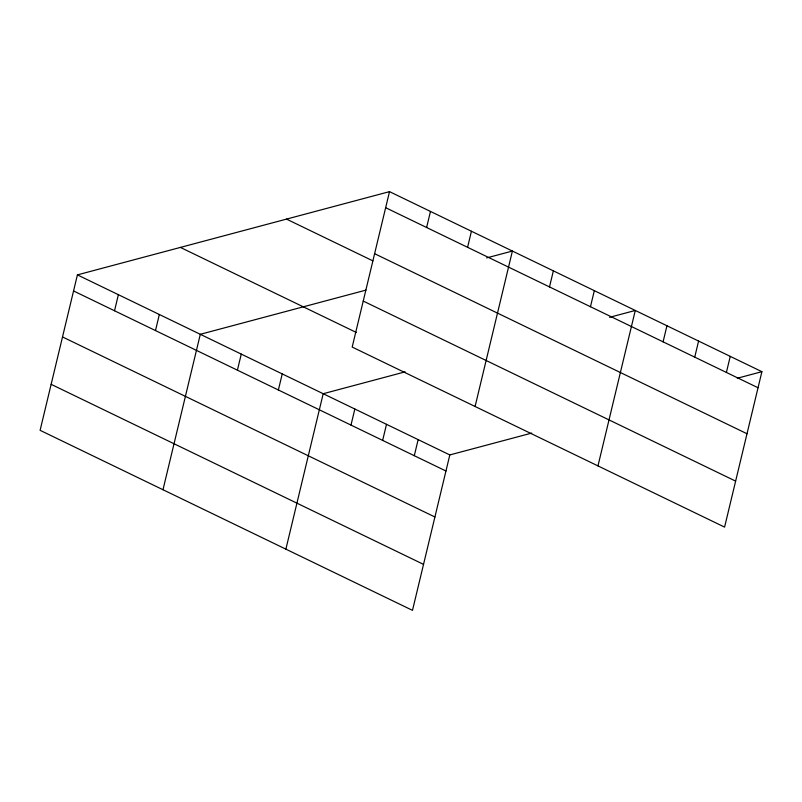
<?xml version="1.0" encoding="UTF-8"?>
<svg xmlns="http://www.w3.org/2000/svg" width="802" height="802" viewBox="0 0 802 802"><rect width="100%" height="100%" fill="white"/><g stroke="black" fill="none" stroke-linecap="round" stroke-linejoin="round"><path stroke-width="1.2" d="M389.511 191.638L352.188 347.065L724.587 527.114L761.9 371.677L389.511 191.638L77.413 274.885L40.1 430.323L412.489 610.362L449.812 454.935L531.736 433.08M114.526 310.765L118.375 294.695M155.488 330.564L159.337 314.494M162.986 489.731L200.31 334.304L365.993 290.103M237.412 370.173L241.272 354.113M278.374 389.983L282.234 373.912M285.883 549.149L323.196 393.722L405.12 371.867M350.985 425.09L354.845 409.02M426.614 227.507L430.473 211.437M382.644 440.398L386.504 424.328M414.293 455.696L418.153 439.626M467.576 247.317L471.436 231.247M475.085 406.484L512.398 251.046L486.654 257.913M549.5 286.926L553.36 270.855M590.462 306.725L594.322 290.655M597.971 465.892L635.284 310.464L609.54 317.331M663.084 341.842L666.943 325.772M694.732 357.141L698.592 341.071M726.391 372.449L730.251 356.379M737.319 378.233L761.9 371.677M385.652 207.698L758.04 387.747M374.614 253.693L747.003 433.742M286.514 219.106L372.87 260.861M363.236 301.071L735.624 481.12M180.41 247.417L356.439 332.519M77.413 274.885L449.812 454.935M73.553 290.956L445.952 471.005M62.516 336.95L434.905 516.989M51.138 384.328L423.536 564.377"/></g></svg>
